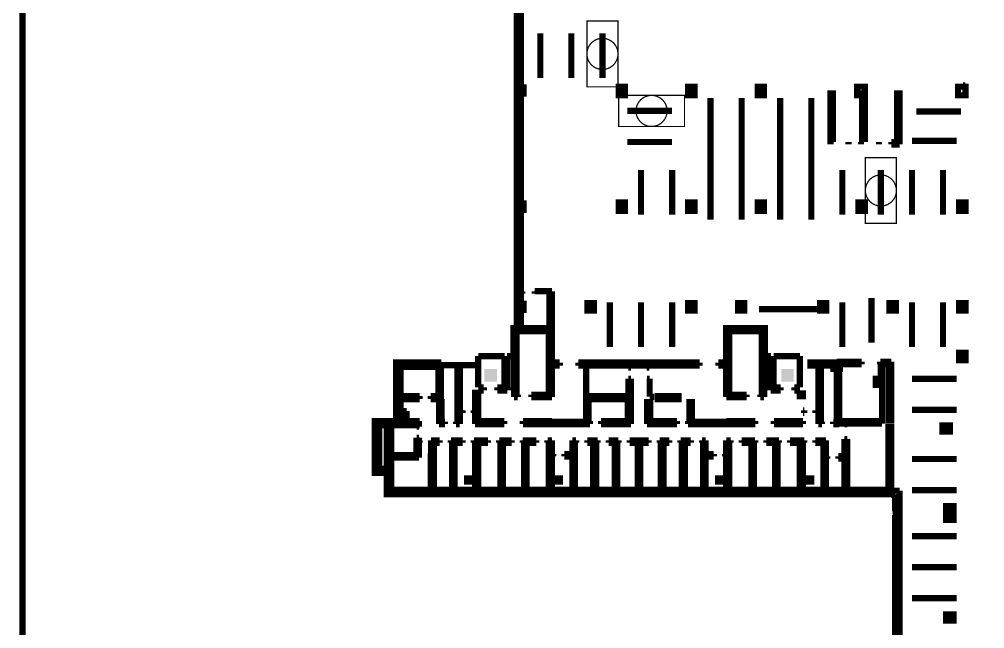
# Model space of a CAD drawing. Header units: millimetres. Extents: x 0 to 1249171, y -42321 to 335084.
# Drawn here: x 1010652 to 1088318, y 84050 to 133070 of the extents above; entities that cross this region are included whole.
import ezdxf

# ---------------------------------------------------------------- set-up
doc = ezdxf.new("R2010")
doc.units = ezdxf.units.MM
doc.header["$LTSCALE"] = 1000
for name, color, linetype in [('P_core', 1, 'Continuous'), ('P_lot', 5, 'Continuous'), ('留孔', 1, 'Continuous')]:
    doc.layers.add(name, color=color, linetype=linetype)
doc.layers.add('P_wall', color=7, linetype='Continuous', lineweight=50)

msp = doc.modelspace()

# ---------------------------------------------------------------- hatches: boundary and pattern name
at = {"layer": 'P_wall'}
h = msp.add_hatch(color=256, dxfattribs=at)
h.dxf.hatch_style = 2
h.paths.add_polyline_path([(1051017, 250), (1050717, 250), (1050967, -50), (1051017, 10)])
h.paths.add_polyline_path([(1050717, 250), (1050717, -350), (1050967, -50)])
h.paths.add_polyline_path([(1051017, -110), (1050967, -50), (1050717, -350), (1051017, -350)])
h.paths.add_polyline_path([(1051017, 10), (1050967, -50), (1051017, -110)])
h.paths.add_polyline_path([(1051217, 8200), (1051017, 8200), (1051017, 7920)], flags=17)
h.paths.add_polyline_path([(1051217, 8200), (1051017, 7920), (1051017, 7780), (1051217, 7500)])
h.paths.add_polyline_path([(1051017, 7780), (1051017, 7500), (1051217, 7500)], flags=17)
h.paths.add_polyline_path([(1051217, 16300), (1051017, 16020), (1051017, 15880), (1051217, 15600)])
h.paths.add_polyline_path([(1051217, 16300), (1051017, 16300), (1051017, 16020)], flags=17)
h.paths.add_polyline_path([(1051017, 15880), (1051017, 15600), (1051217, 15600)], flags=17)
h.paths.add_polyline_path([(1051217, 24300), (1051017, 24300), (1051017, 24020)], flags=17)
h.paths.add_polyline_path([(1051217, 24300), (1051017, 24020), (1051017, 23880), (1051217, 23600)])
h.paths.add_polyline_path([(1051017, 23880), (1051017, 23600), (1051217, 23600)], flags=17)
h.paths.add_polyline_path([(1051017, 31980), (1050967, 32050), (1050717, 31700), (1051017, 31700)])
h.paths.add_polyline_path([(1051017, 32400), (1050717, 32400), (1050967, 32050), (1051017, 32120)])
h.paths.add_polyline_path([(1050717, 32400), (1050717, 31700), (1050967, 32050)])
h.paths.add_polyline_path([(1051017, 32120), (1050967, 32050), (1051017, 31980)])
h.paths.add_polyline_path([(1058867, 8200), (1058867, 7500), (1059117, 7850)])
h.paths.add_polyline_path([(1059367, 8200), (1059117, 7850), (1059367, 7500)])
h.paths.add_polyline_path([(1059367, 8200), (1058867, 8200), (1059117, 7850)])
h.paths.add_polyline_path([(1059117, 7850), (1058867, 7500), (1059367, 7500)])
h.paths.add_polyline_path([(1064717, 7850), (1064467, 7500), (1064967, 7500)])
h.paths.add_polyline_path([(1064967, 8200), (1064467, 8200), (1064717, 7850)])
h.paths.add_polyline_path([(1064717, 7850), (1064467, 8200), (1064467, 7500)])
h.paths.add_polyline_path([(1064967, 8200), (1064717, 7850), (1064967, 7500)])
h.paths.add_polyline_path([(1070567, 8200), (1070317, 7850), (1070567, 7500)])
h.paths.add_polyline_path([(1070567, 8200), (1070067, 8200), (1070317, 7850)])
h.paths.add_polyline_path([(1070317, 7850), (1070067, 7500), (1070567, 7500)])
h.paths.add_polyline_path([(1070317, 7850), (1070067, 8200), (1070067, 7500)])
h.paths.add_polyline_path([(1051217, 110200), (1051017, 110000), (1051017, 109900), (1051217, 109700)])
h.paths.add_polyline_path([(1051217, 110200), (1051017, 110200), (1051017, 110000)], flags=17)
h.paths.add_polyline_path([(1051017, 109900), (1051017, 109700), (1051217, 109700)], flags=17)
h.paths.add_polyline_path([(1051217, 118250), (1051017, 118250), (1051017, 118050)], flags=17)
h.paths.add_polyline_path([(1051217, 118250), (1051017, 118050), (1051017, 117950), (1051217, 117750)])
h.paths.add_polyline_path([(1051017, 117950), (1051017, 117750), (1051217, 117750)], flags=17)
h.paths.add_polyline_path([(1051217, 127600), (1051017, 127600), (1051017, 127400)], flags=17)
h.paths.add_polyline_path([(1051217, 127600), (1051017, 127400), (1051017, 127300), (1051217, 127100)])
h.paths.add_polyline_path([(1051017, 127300), (1051017, 127100), (1051217, 127100)])
h.paths.add_polyline_path([(1051217, 133950), (1051017, 133950), (1051017, 133750)])
h.paths.add_polyline_path([(1051017, 133650), (1051017, 133450), (1051217, 133450)], flags=17)
h.paths.add_polyline_path([(1051217, 133950), (1051017, 133750), (1051017, 133650), (1051217, 133450)])
h.paths.add_polyline_path([(1051217, 138000), (1051017, 138000), (1051017, 137800)], flags=17)
h.paths.add_polyline_path([(1051217, 138000), (1051017, 137800), (1051017, 137700), (1051217, 137500)])
h.paths.add_polyline_path([(1051017, 137700), (1051017, 137500), (1051217, 137500)], flags=17)
h.paths.add_polyline_path([(1051017, 145700), (1051017, 145500), (1051217, 145500)])
h.paths.add_polyline_path([(1051217, 146000), (1051017, 145800), (1051017, 145700), (1051217, 145500)])
h.paths.add_polyline_path([(1051217, 146000), (1051017, 146000), (1051017, 145800)])
h.paths.add_polyline_path([(1075867, 289850), (1075517, 289850), (1075517, 268315), (1068257, 268315), (1068257, 267965), (1075867, 267965)])
h.paths.add_polyline_path([(1075867, 273050), (1075817, 273100), (1075567, 272850), (1075867, 272850)], flags=16)
h.paths.add_polyline_path([(1075867, 273150), (1075817, 273100), (1075867, 273050)], flags=16)
h.paths.add_polyline_path([(1075867, 273350), (1075567, 273350), (1075817, 273100), (1075867, 273150)], flags=16)
h.paths.add_polyline_path([(1075817, 273100), (1075567, 273350), (1075567, 272850)], flags=16)
h.paths.add_polyline_path([(1075867, 289850), (1075517, 289850), (1075517, 268315), (1068257, 268315), (1068257, 267965), (1075867, 267965), (1075867, 272850), (1075567, 272850), (1075567, 273350), (1075867, 273350)], flags=17)
h.paths.add_polyline_path([(1075867, 277700), (1075567, 277700), (1075817, 277450), (1075867, 277500)], flags=16)
h.paths.add_polyline_path([(1075567, 277700), (1075567, 277200), (1075817, 277450)], flags=16)
h.paths.add_polyline_path([(1075867, 277400), (1075817, 277450), (1075567, 277200), (1075867, 277200)], flags=16)
h.paths.add_polyline_path([(1075867, 285400), (1075817, 285450), (1075567, 285200), (1075867, 285200)], flags=16)
h.paths.add_polyline_path([(1075867, 285700), (1075567, 285700), (1075817, 285450), (1075867, 285500)], flags=16)
h.paths.add_polyline_path([(1075817, 285450), (1075567, 285700), (1075567, 285200)], flags=16)
h.paths.add_polyline_path([(1075867, 285500), (1075817, 285450), (1075867, 285400)], flags=16)
h.paths.add_polyline_path([(1169017, 285800), (1168767, 285800), (1169017, 285450)], flags=17)
h.paths.add_polyline_path([(1169017, 285450), (1168767, 285100), (1169017, 285100)], flags=17)
h.paths.add_polyline_path([(1169017, 277750), (1168767, 277750), (1169017, 277450)], flags=17)
h.paths.add_polyline_path([(1169017, 277450), (1168767, 277150), (1169017, 277150)], flags=17)
h.paths.add_polyline_path([(1169017, 273700), (1168767, 273700), (1169017, 273400)], flags=17)
h.paths.add_polyline_path([(1169017, 273400), (1168767, 273100), (1169017, 273100)], flags=17)
h.paths.add_polyline_path([(1169017, 267600), (1168767, 267600), (1169017, 267300)], flags=17)
h.paths.add_polyline_path([(1169017, 267300), (1168767, 267000), (1169017, 267000)], flags=17)
h.paths.add_polyline_path([(1169017, 263400), (1168767, 263400), (1169017, 263100)], flags=17)
h.paths.add_polyline_path([(1169017, 263100), (1168767, 262800), (1169017, 262800)], flags=17)
h.paths.add_polyline_path([(1169017, 255400), (1168767, 255400), (1169017, 255100), (1169017, 255100)], flags=17)
h.paths.add_polyline_path([(1168767, 255400), (1168767, 255100), (1169017, 255100)], flags=17)
h.paths.add_polyline_path([(1168767, 255100), (1160027, 255100), (1160027, 247010), (1160377, 247010), (1160377, 254750), (1169367, 254750), (1169367, 289850), (1075867, 289850), (1075867, 289500), (1169017, 289500), (1169017, 255400), (1169267, 255400), (1169267, 254800), (1168767, 254800)])
h.paths.add_polyline_path([(1164967, 202800), (1177467, 202800), (1177467, 210090), (1183417, 210090), (1183417, 210440), (1177167, 210440), (1177167, 203100), (1164667, 203100), (1164667, 176925), (1157272, 176925), (1157272, 176625), (1164967, 176625)])
h.paths.add_polyline_path([(1164667, 176925), (1164417, 176675), (1164467, 176625), (1164667, 176625)], flags=16)
h.paths.add_polyline_path([(1164667, 176925), (1164167, 176925), (1164417, 176675)], flags=16)
h.paths.add_polyline_path([(1164167, 176925), (1164167, 176625), (1164367, 176625), (1164417, 176675)], flags=16)
h.paths.add_polyline_path([(1164417, 176675), (1164367, 176625), (1164467, 176625)], flags=16)
h.paths.add_polyline_path([(1217317, 199000), (1217017, 199000), (1217017, 198800), (1217067, 198750)])
h.paths.add_polyline_path([(1217317, 199000), (1217067, 198750), (1217317, 198500)])
h.paths.add_polyline_path([(1217067, 198750), (1217017, 198700), (1217017, 198500), (1217317, 198500)])
h.paths.add_polyline_path([(1217017, 198800), (1217017, 198700), (1217067, 198750)])
h.paths.add_polyline_path([(1217317, 191000), (1217017, 191000), (1217017, 190800), (1217067, 190750)])
h.paths.add_polyline_path([(1217317, 191000), (1217067, 190750), (1217317, 190500)])
h.paths.add_polyline_path([(1217067, 190750), (1217017, 190700), (1217017, 190500), (1217317, 190500)])
h.paths.add_polyline_path([(1217017, 190800), (1217017, 190700), (1217067, 190750)])
h.paths.add_polyline_path([(1217317, 187060), (1217017, 187060), (1217017, 186860), (1217067, 186810)])
h.paths.add_polyline_path([(1217317, 187060), (1217067, 186810), (1217317, 186560)])
h.paths.add_polyline_path([(1217067, 186810), (1217017, 186760), (1217017, 186560), (1217317, 186560)])
h.paths.add_polyline_path([(1217017, 186860), (1217017, 186760), (1217067, 186810)])
h.paths.add_polyline_path([(1217317, 186560), (1217017, 186560), (1217017, 165010), (1217317, 165010)])
h.paths.add_polyline_path([(1217067, 181310), (1217017, 181260), (1217017, 181060), (1217317, 181060)], flags=16)
h.paths.add_polyline_path([(1217017, 181360), (1217017, 181260), (1217067, 181310)], flags=17)
h.paths.add_polyline_path([(1217317, 181560), (1217017, 181560), (1217017, 181360), (1217067, 181310)], flags=17)
h.paths.add_polyline_path([(1217317, 181560), (1217067, 181310), (1217317, 181060)], flags=17)
h.paths.add_polyline_path([(1217317, 181060), (1217017, 181060), (1217017, 165010), (1217317, 165010)], flags=17)
h.paths.add_polyline_path([(1217017, 177200), (1217017, 177100), (1217067, 177150)], flags=16)
h.paths.add_polyline_path([(1217317, 177400), (1217017, 177400), (1217017, 177200), (1217067, 177150)], flags=16)
h.paths.add_polyline_path([(1217067, 177150), (1217017, 177100), (1217017, 176900), (1217317, 176900)], flags=16)
h.paths.add_polyline_path([(1217317, 176900), (1217017, 176900), (1217017, 165010), (1217317, 165010)])
h.paths.add_polyline_path([(1217067, 169150), (1217017, 169200), (1217017, 169100)], flags=16)
h.paths.add_polyline_path([(1217317, 169400), (1217017, 169400), (1217017, 169200), (1217067, 169150)], flags=17)
h.paths.add_polyline_path([(1217067, 169150), (1217017, 169100), (1217017, 168900), (1217317, 168900)], flags=16)
h.paths.add_polyline_path([(1217317, 169400), (1217067, 169150), (1217317, 168900)], flags=17)
h.paths.add_polyline_path([(1176767, 152060), (1176617, 152060), (1176767, 151910)], flags=17)
h.paths.add_polyline_path([(1176617, 152060), (1176617, 151910), (1176767, 151910)])
h.paths.add_polyline_path([(1176617, 151910), (1176267, 151910), (1176267, 101540), (1184217, 101540), (1184217, 101840), (1184217, 101890), (1176617, 101890)])
h.paths.add_polyline_path([(1176267, 143250), (1176267, 142750), (1176517, 143000)], flags=16)
h.paths.add_polyline_path([(1176617, 143250), (1176267, 143250), (1176517, 143000), (1176617, 143100)], flags=17)
h.paths.add_polyline_path([(1176517, 143000), (1176267, 142750), (1176617, 142750), (1176617, 142900)], flags=16)
h.paths.add_polyline_path([(1176617, 143100), (1176517, 143000), (1176617, 142900)], flags=17)
h.paths.add_polyline_path([(1176617, 142750), (1176267, 142750), (1176267, 101540), (1184217, 101540), (1184217, 101840), (1184217, 101890), (1176617, 101890)])
h.paths.add_polyline_path([(1176617, 134900), (1176267, 134900), (1176517, 134650), (1176617, 134750)], flags=17)
h.paths.add_polyline_path([(1176267, 134900), (1176267, 134400), (1176517, 134650)], flags=16)
h.paths.add_polyline_path([(1176617, 134550), (1176517, 134650), (1176267, 134400), (1176617, 134400)], flags=17)
h.paths.add_polyline_path([(1176617, 134750), (1176517, 134650), (1176617, 134550)], flags=17)
h.paths.add_polyline_path([(1176617, 134400), (1176267, 134400), (1176267, 101540), (1184217, 101540), (1184217, 101840), (1184217, 101890), (1176617, 101890)], flags=17)
h.paths.add_polyline_path([(1176517, 126400), (1176267, 126150), (1176617, 126150), (1176617, 126300)], flags=16)
h.paths.add_polyline_path([(1176617, 126500), (1176517, 126400), (1176617, 126300)], flags=16)
h.paths.add_polyline_path([(1176617, 126650), (1176267, 126650), (1176517, 126400), (1176617, 126500)], flags=16)
h.paths.add_polyline_path([(1176267, 126650), (1176267, 126150), (1176517, 126400)], flags=16)
h.paths.add_polyline_path([(1176617, 126150), (1176267, 126150), (1176267, 101540), (1184217, 101540), (1184217, 101840), (1184217, 101890), (1176617, 101890)], flags=17)
h = msp.add_hatch(color=256, dxfattribs=at)
h.dxf.hatch_style = 1
h.paths.add_polyline_path([(1040962, 105455), (1040962, 104165), (1041312, 104165), (1041312, 105105), (1044362, 105105), (1044362, 105455)])
h = msp.add_hatch(color=256, dxfattribs=at)
h.dxf.hatch_style = 1
h.paths.add_polyline_path([(1041312, 102765), (1041562, 102765), (1041562, 102515), (1041312, 102515), (1041312, 102115), (1040962, 102115), (1040962, 104165), (1041312, 104165)])
h = msp.add_hatch(color=256, dxfattribs=at)
h.dxf.hatch_style = 1
h.paths.add_polyline_path([(1041312, 102115), (1040962, 102115), (1040962, 101155), (1041312, 101155)])
h = msp.add_hatch(color=256, dxfattribs=at)
h.dxf.hatch_style = 1
h.paths.add_polyline_path([(1040962, 101155), (1040962, 100405), (1042612, 100405), (1042612, 100755), (1041312, 100755), (1041312, 101155)])
h = msp.add_hatch(color=256, dxfattribs=at)
h.dxf.hatch_style = 1
h.paths.add_polyline_path([(1040212, 100405), (1040212, 100755), (1039262, 100755), (1039262, 96575), (1040212, 96575), (1040212, 96925), (1039612, 96925), (1039612, 100405)])
h = msp.add_hatch(color=256, dxfattribs=at)
h.dxf.hatch_style = 1
h.paths.add_polyline_path([(1040212, 100755), (1040212, 98705), (1040562, 98705), (1040562, 100755)])
h = msp.add_hatch(color=256, dxfattribs=at)
h.dxf.hatch_style = 1
h.paths.add_polyline_path([(1040562, 100755), (1040962, 100755), (1040962, 100405), (1040562, 100405)])
h = msp.add_hatch(color=256, dxfattribs=at)
h.dxf.hatch_style = 1
h.paths.add_polyline_path([(1040562, 98705), (1040212, 98705), (1040212, 96925), (1040212, 96925), (1040562, 96925)])
h = msp.add_hatch(color=256, dxfattribs=at)
h.dxf.hatch_style = 1
h.paths.add_polyline_path([(1043252, 94875), (1044002, 94875), (1044002, 97925), (1043752, 97925), (1043752, 95225), (1043252, 95225)])
h = msp.add_hatch(color=256, dxfattribs=at)
h.dxf.hatch_style = 1
h.paths.add_polyline_path([(1047572, 95575), (1047572, 98025), (1047322, 98025), (1047322, 96125), (1046672, 96125), (1046672, 95875), (1047322, 95875), (1047322, 95575)])
h = msp.add_hatch(color=256, dxfattribs=at)
h.dxf.hatch_style = 1
h.paths.add_polyline_path([(1053502, 98025), (1053252, 98025), (1053252, 95575), (1053502, 95575), (1053502, 95875), (1054152, 95875), (1054152, 96125), (1053502, 96125)])
h = msp.add_hatch(color=256, dxfattribs=at)
h.dxf.hatch_style = 1
h.paths.add_polyline_path([(1057572, 94875), (1057572, 95225), (1057072, 95225), (1057072, 97925), (1056822, 97925), (1056822, 94875)])
h = msp.add_hatch(color=256, dxfattribs=at)
h.dxf.hatch_style = 1
h.paths.add_polyline_path([(1063452, 94875), (1063452, 95225), (1063952, 95225), (1063952, 97925), (1064202, 97925), (1064202, 94875)])
h = msp.add_hatch(color=256, dxfattribs=at)
h.dxf.hatch_style = 1
h.paths.add_polyline_path([(1067522, 98025), (1067772, 98025), (1067772, 95575), (1067522, 95575), (1067522, 95875), (1066872, 95875), (1066872, 96125), (1067522, 96125)])
h = msp.add_hatch(color=256, dxfattribs=at)
h.dxf.hatch_style = 1
h.paths.add_polyline_path([(1073452, 95575), (1073452, 98025), (1073702, 98025), (1073702, 96125), (1074352, 96125), (1074352, 95875), (1073702, 95875), (1073702, 95575)])
h = msp.add_hatch(color=256, dxfattribs=at)
h.dxf.hatch_style = 1
h.paths.add_polyline_path([(1077772, 94875), (1077022, 94875), (1077022, 97925), (1077272, 97925), (1077272, 95225), (1077772, 95225)])
h = msp.add_hatch(color=256, dxfattribs=at)
h.dxf.hatch_style = 1
h.paths.add_polyline_path([(1040562, 94875), (1040562, 96925), (1040212, 96925), (1040212, 94875)])
h = msp.add_hatch(color=256, dxfattribs=at)
h.dxf.hatch_style = 1
h.paths.add_polyline_path([(1047322, 95575), (1047572, 95575), (1047572, 94875), (1047322, 94875)])
h = msp.add_hatch(color=256, dxfattribs=at)
h.dxf.hatch_style = 1
h.paths.add_polyline_path([(1053252, 95575), (1053502, 95575), (1053502, 94875), (1053252, 94875)])
h = msp.add_hatch(color=256, dxfattribs=at)
h.dxf.hatch_style = 1
h.paths.add_polyline_path([(1067772, 95575), (1067522, 95575), (1067522, 94875), (1067772, 94875)])
h = msp.add_hatch(color=256, dxfattribs=at)
h.dxf.hatch_style = 1
h.paths.add_polyline_path([(1073702, 95575), (1073452, 95575), (1073452, 94875), (1073702, 94875)])
h = msp.add_hatch(color=256, dxfattribs=at)
h.dxf.hatch_style = 1
h.paths.add_polyline_path([(1043252, 95225), (1040562, 95225), (1040562, 94875), (1043252, 94875)])
h = msp.add_hatch(color=256, dxfattribs=at)
h.dxf.hatch_style = 1
h.paths.add_polyline_path([(1044002, 94875), (1047322, 94875), (1047322, 95225), (1044002, 95225)])
h = msp.add_hatch(color=256, dxfattribs=at)
h.dxf.hatch_style = 1
h.paths.add_polyline_path([(1053252, 95225), (1047572, 95225), (1047572, 94875), (1053252, 94875)])
h = msp.add_hatch(color=256, dxfattribs=at)
h.dxf.hatch_style = 1
h.paths.add_polyline_path([(1053502, 95225), (1056822, 95225), (1056822, 94875), (1053502, 94875)])
h = msp.add_hatch(color=256, dxfattribs=at)
h.dxf.hatch_style = 1
h.paths.add_polyline_path([(1063452, 95225), (1057572, 95225), (1057572, 94875), (1063452, 94875)])
h = msp.add_hatch(color=256, dxfattribs=at)
h.dxf.hatch_style = 1
h.paths.add_polyline_path([(1067522, 95225), (1064202, 95225), (1064202, 94875), (1067522, 94875)])
h = msp.add_hatch(color=256, dxfattribs=at)
h.dxf.hatch_style = 1
h.paths.add_polyline_path([(1067772, 95225), (1073452, 95225), (1073452, 94875), (1067772, 94875)])
h = msp.add_hatch(color=256, dxfattribs=at)
h.dxf.hatch_style = 1
h.paths.add_polyline_path([(1077022, 94875), (1073702, 94875), (1073702, 95225), (1077022, 95225)])
h = msp.add_hatch(color=256, dxfattribs=at)
h.dxf.hatch_style = 1
h.paths.add_polyline_path([(1077772, 95225), (1080562, 95225), (1080562, 94875), (1077772, 94875)])

# ---------------------------------------------------------------- linework, layer by layer
at = {"layer": 'P_core'}
for points in [[(1049072, 103930), (1048072, 103930), (1049072, 104930), (1048072, 104930)], [(1071952, 103930), (1072952, 103930), (1071952, 104930), (1072952, 104930)]]:
    msp.add_solid(points, dxfattribs=at)
at = {"layer": 'P_lot', "extrusion": (5.18032e-09, -4.98983e-22, 1), "const_width": 500, "elevation": 0}
for points in [[(1052567, 131940), (1052567, 128340)], [(1055067, 131940), (1055067, 128340)], [(1057567, 131940), (1057567, 128340)], [(1060667, 120950), (1060667, 117350)], [(1063167, 120950), (1063167, 117350)], [(1076867, 120950), (1076867, 117350)], [(1079967, 120950), (1079967, 117350)], [(1082467, 120950), (1082467, 117350)], [(1084967, 120950), (1084967, 117350)]]:
    msp.add_lwpolyline(points, dxfattribs=at)
at = {"layer": 'P_lot', "const_width": 500, "elevation": 0}
for points in [[(1066267, 126750), (1066267, 116950)], [(1068767, 126750), (1068767, 116950)], [(1071867, 126750), (1071867, 116950)], [(1074367, 126750), (1074367, 116950)], [(1079217, 110650), (1079217, 107050)]]:
    msp.add_lwpolyline(points, dxfattribs=at)
at = {"layer": 'P_lot', "extrusion": (-4.97963e-22, -5.18032e-09, 1), "const_width": 500, "elevation": 0}
for points in [[(1063167, 125700), (1059567, 125700)], [(1063167, 123200), (1059567, 123200)]]:
    msp.add_lwpolyline(points, dxfattribs=at)
at = {"layer": 'P_lot', "const_width": 500}
msp.add_lwpolyline([(1086417, 125650), (1082817, 125650)], dxfattribs=at)
at = {"layer": 'P_lot', "extrusion": (4.97963e-22, -5.18032e-09, 1), "const_width": 500, "elevation": 0}
for points in [[(1082467, 123300), (1086067, 123300)], [(1082467, 104150), (1086067, 104150)], [(1082467, 101650), (1086067, 101650)], [(1082467, 97700), (1086067, 97700)], [(1082467, 91500), (1086067, 91500)], [(1082467, 89000), (1086067, 89000)], [(1082467, 86500), (1086067, 86500)]]:
    msp.add_lwpolyline(points, dxfattribs=at)
at = {"layer": 'P_lot', "extrusion": (5.18032e-09, 4.98983e-22, 1), "const_width": 500, "elevation": 0}
for points in [[(1058167, 106700), (1058167, 110300)], [(1060667, 106700), (1060667, 110300)], [(1063167, 106700), (1063167, 110300)], [(1076867, 106700), (1076867, 110300)], [(1082467, 106700), (1082467, 110300)], [(1084967, 106700), (1084967, 110300)]]:
    msp.add_lwpolyline(points, dxfattribs=at)
at = {"layer": 'P_lot', "extrusion": (8.27181e-22, 5.18032e-09, 1), "const_width": 500, "elevation": 0}
msp.add_lwpolyline([(1074967, 109750), (1070167, 109750)], dxfattribs=at)
at = {"layer": 'P_lot', "extrusion": (4.97963e-22, 5.18032e-09, 1), "const_width": 500, "elevation": 0}
msp.add_lwpolyline([(1082467, 95200), (1086067, 95200)], dxfattribs=at)
at = {"layer": 'P_wall', "const_width": 500}
for points in [[(1010902, 334834), (1248921, 334834), (1248921, -42071), (1010902, -42071)], [(1040962, 105455), (1040962, 104165), (1041312, 104165), (1041312, 105105), (1044362, 105105), (1044362, 105455)], [(1041312, 102765), (1041562, 102765), (1041562, 102515), (1041312, 102515), (1041312, 102115), (1040962, 102115), (1040962, 104165), (1041312, 104165)], [(1041312, 102115), (1040962, 102115), (1040962, 101155), (1041312, 101155)], [(1040212, 100405), (1040212, 100755), (1039262, 100755), (1039262, 96575), (1040212, 96575), (1040212, 96925), (1039612, 96925), (1039612, 100405)], [(1040212, 100755), (1040212, 98705), (1040562, 98705), (1040562, 100755)], [(1040562, 100755), (1040962, 100755), (1040962, 100405), (1040562, 100405)], [(1040962, 101155), (1040962, 100405), (1042612, 100405), (1042612, 100755), (1041312, 100755), (1041312, 101155)], [(1040562, 98705), (1040212, 98705), (1040212, 96925), (1040562, 96925)], [(1043252, 94875), (1044002, 94875), (1044002, 97925), (1043752, 97925), (1043752, 95225), (1043252, 95225)], [(1047572, 95575), (1047572, 98025), (1047322, 98025), (1047322, 96125), (1046672, 96125), (1046672, 95875), (1047322, 95875), (1047322, 95575)], [(1053502, 98025), (1053252, 98025), (1053252, 95575), (1053502, 95575), (1053502, 95875), (1054152, 95875), (1054152, 96125), (1053502, 96125)], [(1057572, 94875), (1057572, 95225), (1057072, 95225), (1057072, 97925), (1056822, 97925), (1056822, 94875)], [(1063452, 94875), (1063452, 95225), (1063952, 95225), (1063952, 97925), (1064202, 97925), (1064202, 94875)], [(1067522, 98025), (1067772, 98025), (1067772, 95575), (1067522, 95575), (1067522, 95875), (1066872, 95875), (1066872, 96125), (1067522, 96125)], [(1073452, 95575), (1073452, 98025), (1073702, 98025), (1073702, 96125), (1074352, 96125), (1074352, 95875), (1073702, 95875), (1073702, 95575)], [(1077772, 94875), (1077022, 94875), (1077022, 97925), (1077272, 97925), (1077272, 95225), (1077772, 95225)], [(1040562, 94875), (1040562, 96925), (1040212, 96925), (1040212, 94875)], [(1047322, 95575), (1047572, 95575), (1047572, 94875), (1047322, 94875)], [(1053252, 95575), (1053502, 95575), (1053502, 94875), (1053252, 94875)], [(1067772, 95575), (1067522, 95575), (1067522, 94875), (1067772, 94875)], [(1073702, 95575), (1073452, 95575), (1073452, 94875), (1073702, 94875)], [(1043252, 95225), (1040562, 95225), (1040562, 94875), (1043252, 94875)], [(1044002, 94875), (1047322, 94875), (1047322, 95225), (1044002, 95225)], [(1053252, 95225), (1047572, 95225), (1047572, 94875), (1053252, 94875)], [(1053502, 95225), (1056822, 95225), (1056822, 94875), (1053502, 94875)], [(1063452, 95225), (1057572, 95225), (1057572, 94875), (1063452, 94875)], [(1067522, 95225), (1064202, 95225), (1064202, 94875), (1067522, 94875)], [(1067772, 95225), (1073452, 95225), (1073452, 94875), (1067772, 94875)], [(1077022, 94875), (1073702, 94875), (1073702, 95225), (1077022, 95225)], [(1077772, 95225), (1080562, 95225), (1080562, 94875), (1077772, 94875)]]:
    msp.add_lwpolyline(points, close=True, dxfattribs=at)
for points in [[(1050667, 108275), (1050667, 148405)], [(1051017, 148405), (1051017, 108275)], [(1051217, 127600), (1050717, 127600), (1050717, 127100), (1051217, 127100), (1051217, 127600)], [(1059367, 127650), (1058867, 127650), (1058867, 126950), (1059367, 126950), (1059367, 127650)], [(1064967, 127650), (1064467, 127650), (1064467, 126950), (1064967, 126950), (1064967, 127650)], [(1070567, 127650), (1070067, 127650), (1070067, 126950), (1070567, 126950), (1070567, 127650)], [(1078667, 127650), (1078067, 127650), (1078067, 126950), (1078667, 126950), (1078667, 127650)], [(1086767, 127650), (1086167, 127650), (1086167, 126950), (1086767, 126950), (1086767, 127650)], [(1051217, 118250), (1050717, 118250), (1050717, 117750), (1051217, 117750), (1051217, 118250)], [(1059367, 118350), (1058867, 118350), (1058867, 117650), (1059367, 117650), (1059367, 118350)], [(1064967, 118350), (1064467, 118350), (1064467, 117650), (1064967, 117650), (1064967, 118350)], [(1070567, 118350), (1070067, 118350), (1070067, 117650), (1070567, 117650), (1070567, 118350)], [(1078667, 118350), (1078167, 118350), (1078167, 117650), (1078667, 117650), (1078667, 118350)], [(1086767, 118350), (1086267, 118350), (1086267, 117650), (1086767, 117650), (1086767, 118350)], [(1051117, 111200), (1051117, 111000)], [(1052117, 111200), (1052117, 111000)], [(1053302, 111000), (1053302, 107920)], [(1053502, 111200), (1053502, 107920)], [(1051217, 110200), (1050717, 110200), (1050717, 109700), (1051217, 109700), (1051217, 110200)], [(1056367, 109650), (1056867, 109650), (1056867, 110250), (1056367, 110250), (1056367, 109650)], [(1064467, 109650), (1064967, 109650), (1064967, 110250), (1064467, 110250), (1064467, 109650)], [(1068467, 109650), (1068967, 109650), (1068967, 110250), (1068467, 110250), (1068467, 109650)], [(1075067, 109650), (1075567, 109650), (1075567, 110250), (1075067, 110250), (1075067, 109650)], [(1080667, 109650), (1081167, 109650), (1081167, 110250), (1080667, 110250), (1080667, 109650)], [(1086267, 109650), (1086767, 109650), (1086767, 110250), (1086267, 110250), (1086267, 109650)], [(1050402, 105975), (1050402, 108225), (1053502, 108225), (1053502, 105255)], [(1050652, 107975), (1050652, 102875)], [(1053252, 107975), (1050652, 107975)], [(1051017, 108275), (1050667, 108275)], [(1053252, 102875), (1053252, 107975)], [(1070622, 105975), (1070622, 108225), (1067522, 108225), (1067522, 105255)], [(1067772, 107975), (1070372, 107975)], [(1067772, 102875), (1067772, 107975)], [(1070372, 107975), (1070372, 102875)], [(1086267, 105650), (1086767, 105650), (1086767, 106250), (1086267, 106250), (1086267, 105650)], [(1047572, 105975), (1047572, 103465)], [(1049692, 105975), (1047572, 105975)], [(1049692, 103465), (1049692, 105975)], [(1049892, 105975), (1049892, 103465)], [(1050402, 105975), (1049892, 105975)], [(1050402, 103215), (1050402, 105975)], [(1053502, 105455), (1054132, 105455)], [(1054132, 105455), (1054132, 105205)], [(1055632, 105456), (1055632, 105206)], [(1055632, 105455), (1065392, 105455)], [(1065392, 105456), (1065392, 105206)], [(1066892, 105455), (1067512, 105455)], [(1066892, 105455), (1066892, 105205)], [(1070622, 105975), (1071132, 105975)], [(1070622, 103215), (1070622, 105975)], [(1071132, 105975), (1071132, 103465)], [(1071332, 105975), (1073452, 105975)], [(1071332, 103465), (1071332, 105975)], [(1073452, 105975), (1073452, 103465)], [(1074052, 105455), (1075962, 105455)], [(1076662, 105455), (1076162, 105455), (1076162, 104955), (1076662, 104955), (1076662, 105455)], [(1078412, 105525), (1076412, 105525)], [(1076412, 100555), (1076412, 105525)], [(1078412, 105325), (1078412, 105525)], [(1079912, 105325), (1079912, 105525)], [(1080812, 105525), (1079912, 105525)], [(1080812, 100555), (1080812, 105525)], [(1041162, 105245), (1041162, 100745)], [(1047372, 105245), (1041162, 105245)], [(1044362, 105245), (1044362, 102765)], [(1044562, 105245), (1044562, 102515)], [(1045892, 100705), (1045892, 105205)], [(1046092, 101605), (1046092, 105205)], [(1053502, 102875), (1053502, 105255)], [(1053502, 105205), (1054132, 105205)], [(1055632, 105205), (1065392, 105205)], [(1056262, 105205), (1056262, 100705)], [(1059662, 105066), (1059662, 105205)], [(1059862, 105066), (1059662, 105066)], [(1059862, 105066), (1059862, 105205)], [(1061128, 105066), (1061128, 105205)], [(1061328, 105066), (1061128, 105066)], [(1061328, 105066), (1061328, 105205)], [(1066892, 105205), (1067762, 105205)], [(1067522, 102875), (1067522, 105255)], [(1074932, 105205), (1074052, 105205)], [(1074932, 101605), (1074932, 105205)], [(1075962, 105205), (1075132, 105205)], [(1075132, 100705), (1075132, 105205)], [(1078412, 105325), (1076612, 105325)], [(1076612, 100755), (1076612, 105325)], [(1079962, 105325), (1079912, 105325)], [(1079962, 104165), (1079962, 105325)], [(1080612, 105325), (1080062, 105325)], [(1080062, 100555), (1080062, 105325)], [(1080612, 100555), (1080612, 105325)], [(1059662, 104165), (1059862, 104165)], [(1059662, 102765), (1059662, 104165)], [(1059862, 102515), (1059862, 104165)], [(1061361, 104165), (1061161, 104165)], [(1061361, 102705), (1061361, 104165)], [(1080062, 104165), (1079562, 104165), (1079562, 103665), (1080062, 103665), (1080062, 104165)], [(1047322, 101605), (1047322, 103265)], [(1047322, 102615), (1047322, 103215)], [(1047572, 103465), (1048022, 103465)], [(1047572, 100755), (1047572, 103265)], [(1048022, 103215), (1047835, 103215)], [(1048022, 103465), (1048022, 103215)], [(1049122, 103465), (1049692, 103465)], [(1049122, 103215), (1049122, 103465)], [(1049912, 103215), (1049122, 103215)], [(1049892, 103465), (1049912, 103465)], [(1049912, 103465), (1049912, 103215)], [(1050452, 103215), (1050402, 103215)], [(1050452, 102675), (1050452, 103215)], [(1070572, 103215), (1070622, 103215)], [(1070572, 102675), (1070572, 103215)], [(1071112, 103465), (1071112, 103215)], [(1071132, 103465), (1071112, 103465)], [(1071112, 103215), (1071902, 103215)], [(1071902, 103465), (1071332, 103465)], [(1071902, 103215), (1071902, 103465)], [(1073002, 103465), (1073002, 103215)], [(1073452, 103465), (1073002, 103465)], [(1073002, 103215), (1073189, 103215)], [(1073452, 103215), (1073452, 102505)], [(1073702, 103215), (1073702, 102505)], [(1042852, 102765), (1041562, 102765)], [(1042612, 102515), (1041562, 102515)], [(1042612, 102515), (1042852, 102515)], [(1042852, 102515), (1042852, 102765)], [(1043752, 102765), (1043752, 102515)], [(1044362, 102765), (1043752, 102765)], [(1044562, 102515), (1043752, 102515)], [(1044351, 102515), (1044351, 102515)], [(1044351, 102505), (1044351, 102505)], [(1044412, 102515), (1044412, 100505)], [(1044612, 102515), (1044612, 100705)], [(1050752, 102675), (1050452, 102675)], [(1050652, 102875), (1050752, 102875)], [(1050752, 102875), (1050752, 102675)], [(1051852, 102875), (1053252, 102875)], [(1051852, 102675), (1051852, 102875)], [(1051972, 102675), (1051852, 102675)], [(1052092, 102675), (1051972, 102675)], [(1052092, 102675), (1053502, 102675)], [(1053502, 102675), (1053502, 102875)], [(1056452, 102765), (1059407, 102765)], [(1056462, 100755), (1056462, 102515)], [(1056464, 102515), (1059293, 102515)], [(1059293, 102765), (1059662, 102765)], [(1059293, 102515), (1059762, 102515)], [(1059612, 102515), (1059612, 100755)], [(1059762, 102515), (1059852, 102515)], [(1059852, 102515), (1059862, 102515)], [(1059862, 102515), (1059862, 100505)], [(1061161, 102525), (1061161, 100505)], [(1061730, 102705), (1061361, 102705)], [(1061412, 102525), (1061412, 100755)], [(1061762, 102765), (1063952, 102765)], [(1061762, 102515), (1063952, 102515)], [(1064562, 100755), (1064562, 102525)], [(1064762, 102515), (1064762, 100705)], [(1067522, 102675), (1067522, 102875)], [(1068932, 102675), (1067522, 102675)], [(1069172, 102875), (1067772, 102875)], [(1068932, 102675), (1069052, 102675)], [(1069052, 102675), (1069172, 102675)], [(1069172, 102675), (1069172, 102875)], [(1070272, 102875), (1070272, 102675)], [(1070372, 102875), (1070272, 102875)], [(1070272, 102675), (1070572, 102675)], [(1076412, 102515), (1076412, 100705)], [(1076612, 102515), (1076612, 100505)], [(1041312, 101558), (1041312, 100755)], [(1041812, 101558), (1041312, 101558)], [(1041454, 101283), (1041812, 101558)], [(1041812, 100755), (1041812, 101558)], [(1046322, 101605), (1046092, 101605)], [(1046322, 101405), (1046322, 101605)], [(1047222, 101605), (1047322, 101605)], [(1047222, 101405), (1047222, 101605)], [(1073802, 101605), (1073702, 101605)], [(1073802, 101405), (1073802, 101605)], [(1074702, 101605), (1074932, 101605)], [(1074702, 101405), (1074702, 101605)], [(1041162, 100745), (1042612, 100745)], [(1041162, 100745), (1042602, 100745)], [(1041312, 100755), (1041454, 101283)], [(1041312, 100755), (1041812, 100755)], [(1042612, 100745), (1042812, 100745)], [(1042612, 100305), (1042612, 100745)], [(1042812, 100305), (1042812, 100745)], [(1046092, 100705), (1046092, 101405)], [(1046322, 101405), (1046092, 101405)], [(1047222, 101405), (1047322, 101405)], [(1047322, 101405), (1047322, 100505)], [(1047962, 100755), (1047572, 100755)], [(1047962, 100505), (1047962, 100755)], [(1047962, 100755), (1049662, 100755)], [(1049662, 100755), (1049662, 100505)], [(1051162, 100755), (1051162, 100505)], [(1053502, 100755), (1051162, 100755)], [(1053502, 100705), (1053502, 100755)], [(1056562, 100755), (1056462, 100755)], [(1056562, 100505), (1056562, 100755)], [(1059612, 100755), (1057462, 100755)], [(1057462, 100505), (1057462, 100755)], [(1061412, 100755), (1063562, 100755)], [(1063562, 100755), (1063562, 100505)], [(1064462, 100755), (1064562, 100755)], [(1064462, 100505), (1064462, 100755)], [(1067522, 100755), (1069862, 100755)], [(1067522, 100705), (1067522, 100755)], [(1069862, 100755), (1069862, 100505)], [(1071362, 100755), (1073602, 100755)], [(1071362, 100505), (1071362, 100755)], [(1073602, 100755), (1073702, 100755)], [(1073802, 101405), (1073702, 101405)], [(1073702, 100755), (1073702, 100505)], [(1074702, 101405), (1074932, 101405)], [(1074932, 100705), (1074932, 101405)], [(1079862, 100755), (1076612, 100755)], [(1040562, 100545), (1041162, 100545)], [(1040562, 95085), (1040562, 100545)], [(1041162, 100545), (1042612, 100545)], [(1041162, 100545), (1042602, 100545)], [(1042612, 100305), (1042812, 100305)], [(1044412, 100505), (1044892, 100505)], [(1044612, 100705), (1044892, 100705)], [(1044892, 100705), (1044892, 100505)], [(1045792, 100705), (1045792, 100505)], [(1045892, 100705), (1045792, 100705)], [(1045792, 100505), (1046092, 100505)], [(1046092, 100505), (1046092, 100705)], [(1047502, 100505), (1047322, 100505)], [(1047322, 100505), (1047322, 100505)], [(1047502, 100505), (1047962, 100505)], [(1049662, 100505), (1047962, 100505)], [(1051162, 100505), (1056262, 100505)], [(1056262, 100705), (1053502, 100705)], [(1056562, 100505), (1056262, 100505)], [(1056262, 100505), (1056262, 100505)], [(1059862, 100505), (1057462, 100505)], [(1061161, 100505), (1063562, 100505)], [(1064462, 100505), (1064562, 100505)], [(1069862, 100505), (1064562, 100505)], [(1064762, 100705), (1067522, 100705)], [(1073602, 100505), (1071362, 100505)], [(1073602, 100505), (1073702, 100505)], [(1074932, 100505), (1074932, 100705)], [(1075232, 100505), (1074932, 100505)], [(1075132, 100705), (1075232, 100705)], [(1075232, 100705), (1075232, 100505)], [(1076132, 100705), (1076132, 100505)], [(1076412, 100705), (1076132, 100705)], [(1076612, 100505), (1076132, 100505)], [(1080062, 100555), (1076412, 100555)], [(1077272, 100505), (1077022, 100505)], [(1080562, 95225), (1080562, 100505)], [(1080812, 95225), (1080812, 100505)], [(1085517, 99900), (1085517, 100400), (1084917, 100400), (1084917, 99900), (1085517, 99900)], [(1042812, 99405), (1042612, 99405)], [(1042612, 98770), (1042612, 99405)], [(1042812, 99205), (1042812, 99405)], [(1042812, 99205), (1042852, 99205)], [(1042852, 99205), (1042852, 99005)], [(1043771, 99205), (1043771, 95055)], [(1044472, 99205), (1043771, 99205)], [(1044472, 99205), (1044472, 99005)], [(1045372, 99205), (1045372, 99005)], [(1045372, 99205), (1045672, 99205)], [(1045672, 99205), (1046322, 99205)], [(1046322, 99005), (1046322, 99205)], [(1047222, 99205), (1047222, 99005)], [(1047222, 99205), (1047572, 99205)], [(1047552, 99205), (1048361, 99205)], [(1048361, 99205), (1048361, 99005)], [(1049261, 99205), (1049261, 99005)], [(1049261, 99205), (1049561, 99205)], [(1049561, 99205), (1050262, 99205)], [(1050262, 99205), (1050262, 99005)], [(1051161, 99205), (1051161, 99005)], [(1051261, 99205), (1051161, 99205)], [(1051261, 99205), (1052252, 99205)], [(1052252, 99205), (1052252, 99005)], [(1053152, 99202), (1053502, 99202)], [(1053152, 99005), (1053152, 99202)], [(1053502, 99202), (1053502, 95055)], [(1055151, 99205), (1055151, 98105)], [(1055451, 99205), (1055151, 99205)], [(1055451, 99005), (1055451, 99205)], [(1057172, 99205), (1056351, 99205)], [(1056351, 99005), (1056351, 99205)], [(1057172, 99205), (1057172, 99005)], [(1058072, 99205), (1058752, 99205)], [(1058072, 99005), (1058072, 99205)], [(1058852, 99205), (1058752, 99205)], [(1058852, 99205), (1058852, 99005)], [(1058852, 99005), (1058852, 99205)], [(1060412, 99205), (1059752, 99205)], [(1059752, 99205), (1059752, 99005)], [(1060412, 99205), (1061272, 99205)], [(1060412, 99205), (1060412, 99205)], [(1061272, 99005), (1061272, 99205)], [(1062172, 99205), (1062452, 99205)], [(1062172, 99205), (1062172, 99005)], [(1062452, 99205), (1062952, 99205)], [(1062952, 99005), (1062952, 99205)], [(1063852, 99205), (1064672, 99205)], [(1063852, 99205), (1063852, 99005)], [(1064672, 99005), (1064672, 99205)], [(1065572, 99205), (1065872, 99205)], [(1065572, 99005), (1065572, 99205)], [(1065872, 99205), (1065872, 95055)], [(1067522, 99202), (1067522, 95055)], [(1067872, 99202), (1067522, 99202)], [(1067872, 99005), (1067872, 99202)], [(1068772, 99205), (1068772, 99005)], [(1069752, 99205), (1068772, 99205)], [(1069752, 99205), (1069852, 99205)], [(1069852, 99205), (1069852, 99005)], [(1070752, 99205), (1070752, 99005)], [(1071462, 99205), (1070752, 99205)], [(1071762, 99205), (1071462, 99205)], [(1071762, 99205), (1071762, 99005)], [(1072662, 99205), (1072662, 99005)], [(1073472, 99205), (1072662, 99205)], [(1073802, 99205), (1073452, 99205)], [(1073802, 99205), (1073802, 99005)], [(1074702, 99205), (1075551, 99205)], [(1074702, 99005), (1074702, 99205)], [(1075551, 99205), (1075551, 95055)], [(1077023, 99305), (1077022, 97925)], [(1077272, 99305), (1077023, 99305)], [(1077273, 99305), (1077023, 99305)], [(1077272, 97925), (1077272, 99305)], [(1042612, 98017), (1042612, 98770)], [(1042812, 98770), (1042812, 99005)], [(1042852, 99005), (1042812, 99005)], [(1042812, 97817), (1042812, 98770)], [(1044002, 99005), (1044002, 95055)], [(1044472, 99005), (1044002, 99005)], [(1045372, 99005), (1045472, 99005)], [(1045472, 99005), (1045472, 95055)], [(1045672, 99005), (1045672, 95055)], [(1045672, 99005), (1046322, 99005)], [(1047222, 99005), (1047322, 99005)], [(1047322, 99005), (1047322, 95055)], [(1047572, 99005), (1047572, 95055)], [(1048361, 99005), (1047572, 99005)], [(1049261, 99005), (1049361, 99005)], [(1049361, 99005), (1049361, 95055)], [(1049561, 99005), (1049561, 95055)], [(1050262, 99005), (1049561, 99005)], [(1051161, 99005), (1051261, 99005)], [(1051261, 99005), (1051261, 95055)], [(1051461, 99005), (1051461, 95055)], [(1052252, 99005), (1051461, 99005)], [(1053252, 99005), (1053252, 95055)], [(1055451, 99005), (1055351, 99005)], [(1055351, 99005), (1055351, 95055)], [(1056822, 99005), (1056351, 99005)], [(1056822, 99005), (1056822, 95055)], [(1057172, 99005), (1057072, 99005)], [(1057072, 99005), (1057072, 95055)], [(1058552, 99005), (1058072, 99005)], [(1058552, 99005), (1058552, 95055)], [(1058752, 99005), (1058752, 95055)], [(1058852, 99005), (1058752, 99005)], [(1058752, 99005), (1058852, 99005)], [(1059752, 99005), (1060412, 99005)], [(1060412, 99005), (1060412, 95225)], [(1060612, 99005), (1061272, 99005)], [(1060612, 99005), (1060612, 95055)], [(1062172, 99005), (1062272, 99005)], [(1062272, 99005), (1062272, 95055)], [(1062472, 99005), (1062472, 95055)], [(1062472, 99005), (1062952, 99005)], [(1063852, 99005), (1063952, 99005)], [(1063952, 99005), (1063952, 95055)], [(1064202, 99005), (1064672, 99005)], [(1064202, 99005), (1064202, 95055)], [(1065572, 99005), (1065672, 99005)], [(1065672, 99005), (1065672, 95055)], [(1067772, 99005), (1067872, 99005)], [(1067772, 99005), (1067772, 95055)], [(1068772, 99005), (1069552, 99005)], [(1069552, 99005), (1069552, 95055)], [(1069752, 99005), (1069752, 95055)], [(1069852, 99005), (1069752, 99005)], [(1070752, 99005), (1071462, 99005)], [(1071462, 99005), (1071462, 95225)], [(1071662, 99005), (1071663, 95225)], [(1071762, 99005), (1071662, 99005)], [(1072662, 99005), (1073452, 99005)], [(1073452, 99005), (1073452, 95050)], [(1073702, 99005), (1073702, 95055)], [(1073802, 99005), (1073702, 99005)], [(1075351, 99005), (1074702, 99005)], [(1075351, 99005), (1075351, 95055)], [(1040562, 98017), (1042612, 98017)], [(1040562, 97817), (1042812, 97817)], [(1053602, 98105), (1053502, 98105)], [(1053602, 97905), (1053502, 97905)], [(1053502, 97905), (1053602, 97905)], [(1053602, 98105), (1053602, 97905)], [(1053602, 97905), (1053602, 98105)], [(1055151, 98105), (1054502, 98105)], [(1054502, 98105), (1054502, 97905)], [(1055151, 97905), (1054502, 97905)], [(1055151, 97905), (1055151, 95055)], [(1065872, 98105), (1066522, 98105)], [(1065872, 97905), (1066522, 97905)], [(1066522, 98105), (1066522, 97905)], [(1067422, 98105), (1067522, 98105)], [(1067422, 97905), (1067422, 98105)], [(1067522, 97905), (1067422, 97905)], [(1075651, 97925), (1075551, 97925)], [(1075651, 97725), (1075551, 97725)], [(1075651, 97725), (1075651, 97925)], [(1076551, 97725), (1076551, 97925)], [(1077022, 97925), (1076551, 97925)], [(1077022, 97725), (1076551, 97725)], [(1077022, 97925), (1077272, 97925)], [(1077022, 97725), (1077022, 97925)], [(1080812, 95150), (1081467, 95150)], [(1080812, 94800), (1080812, 95150)], [(1081117, 94800), (1080812, 94800)], [(1081117, 93500), (1081117, 94800)], [(1081167, 94850), (1081167, 50870)], [(1081467, 95150), (1081467, 93500)], [(1081467, 95150), (1081467, 50870)], [(1081467, 93500), (1081117, 93500)], [(1081117, 93200), (1081467, 93200)], [(1081117, 50805), (1081117, 93200)], [(1081467, 93200), (1081467, 50805)], [(1085817, 92800), (1085817, 93300), (1085217, 93300), (1085217, 92800), (1085817, 92800)], [(1085817, 84700), (1085817, 85200), (1085217, 85200), (1085217, 84700), (1085817, 84700)]]:
    msp.add_lwpolyline(points, dxfattribs=at)
at = {"layer": 'P_wall', "const_width": 500, "elevation": 0}
for points in [[(1075917, 127350), (1075917, 123000)], [(1076117, 127350), (1076117, 123200)], [(1078467, 127350), (1078467, 123200)], [(1078667, 127350), (1078667, 123200)], [(1081267, 127350), (1081267, 123200)], [(1081467, 127350), (1081467, 123000)], [(1086767, 127750), (1086567, 127750)], [(1077367, 123200), (1077367, 123000)], [(1078367, 123200), (1078367, 123000)], [(1079817, 123200), (1079817, 123000)], [(1080817, 123200), (1081267, 123200)], [(1080817, 123200), (1080817, 123000)], [(1080817, 123000), (1081467, 123000)], [(1051117, 111200), (1051017, 111200)], [(1051117, 111000), (1051017, 111000)], [(1053502, 111200), (1052117, 111200)], [(1085817, 93400), (1085817, 93900), (1085217, 93900), (1085217, 93400), (1085817, 93400)]]:
    msp.add_lwpolyline(points, dxfattribs=at)
at = {"layer": 'P_wall', "extrusion": (1, 0, 0), "const_width": 500}
for elevation in [1086567, 1086767]:
    msp.add_lwpolyline([(127750, 0), (127650, 0)], dxfattribs=dict(at, elevation=elevation))
at = {"layer": 'P_wall', "extrusion": (2.7256e-09, 1, 0), "const_width": 500, "elevation": 123000}
msp.add_lwpolyline([(-1075917, 0), (-1077367, 0)], dxfattribs=at)
at = {"layer": 'P_wall', "extrusion": (3.05609e-09, 1, 0), "const_width": 500, "elevation": 123200}
msp.add_lwpolyline([(-1076117, 0), (-1077367, 0)], dxfattribs=at)
at = {"layer": 'P_wall', "extrusion": (4.1099e-09, 1, 0), "const_width": 500, "elevation": 123200}
msp.add_lwpolyline([(-1078367, 0), (-1079817, 0)], dxfattribs=at)
at = {"layer": 'P_wall', "extrusion": (3.66552e-09, 1, 0), "const_width": 500, "elevation": 123000}
msp.add_lwpolyline([(-1078367, 0), (-1079817, 0)], dxfattribs=at)
at = {"layer": 'P_wall', "extrusion": (9.82408e-14, -1, 0), "const_width": 500, "elevation": -111000}
msp.add_lwpolyline([(1053302, 0), (1052117, 0)], dxfattribs=at)
at = {"layer": '留孔', "color": 1, "const_width": 100, "elevation": 0}
for points in [[(1056317, 132940), (1058817, 132940), (1058817, 127640), (1056317, 127640)], [(1064167, 126950), (1064167, 124450), (1058867, 124450), (1058867, 126950)], [(1081217, 116650), (1078717, 116650), (1078717, 121950), (1081217, 121950)]]:
    msp.add_lwpolyline(points, close=True, dxfattribs=at)
for points in [[(1058817, 130290, 1), (1056317, 130290, 1), (1058817, 130290, 1)], [(1061517, 124450, 1), (1061517, 126950, 1), (1061517, 124450, 1)], [(1078717, 119300, 1), (1081217, 119300, 1), (1078717, 119300, 1)]]:
    msp.add_lwpolyline(points, format="xyb", dxfattribs=at)

doc.saveas('drawing.dxf')
